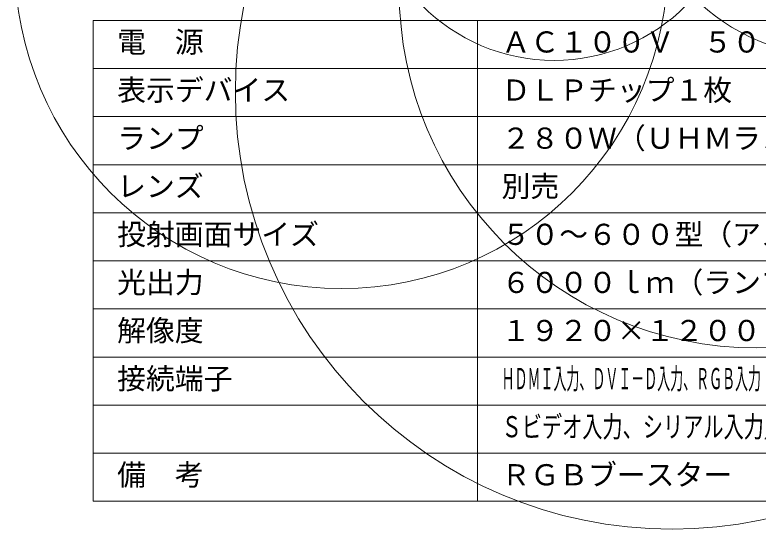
# Model space of a CAD drawing. Units: millimetres, scale not verified. Extents: x -71 to 62, y -59 to 138.
# Drawn here: x -70.6 to 6.7, y -59.4 to -5.9 of the extents above; entities that cross this region are included whole.
import ezdxf
from ezdxf.enums import TextEntityAlignment as Align

# ---------------------------------------------------------------- set-up
doc = ezdxf.new("R2010")
doc.units = ezdxf.units.MM
doc.header["$LTSCALE"] = 0.125
doc.layers.add('0-1_MOJI1', color=7, linetype='Continuous')
doc.layers.add('0-2_WAKU', color=1, linetype='Continuous', lineweight=18)
doc.layers.add('0-5_GAIKEI', color=1, linetype='Continuous', lineweight=18)
doc.styles.add('ＭＳ ゴシック', font='')
doc.styles.get('ＭＳ ゴシック').set_extended_font_data('MS Gothic')

msp = doc.modelspace()

# ---------------------------------------------------------------- linework, layer by layer
at = {"layer": '0-2_WAKU', "color": 4}
for p, q in [((-62.5007, -56.4999), (-62.5007, -6.4999)), ((-62.5007, -6.4999), (62.4993, -6.4999)), ((-22.5007, -56.4999), (-22.5007, -6.4999)), ((-62.5007, -56.4999), (62.4993, -56.4999))]:
    msp.add_line(p, q, dxfattribs=at)
at = {"layer": '0-2_WAKU'}
for p, q in [((-62.5007, -11.4999), (62.4993, -11.4999)), ((62.4993, -16.4999), (-62.5007, -16.4999)), ((62.4993, -21.4999), (-62.5007, -21.4999)), ((62.4993, -26.4999), (-62.5007, -26.4999)), ((-62.5007, -31.4999), (62.4993, -31.4999)), ((-62.5007, -36.4999), (62.4993, -36.4999)), ((-62.5007, -41.4999), (62.4993, -41.4999)), ((-62.5007, -46.4999), (62.4993, -46.4999)), ((-62.5007, -51.4999), (62.4993, -51.4999))]:
    msp.add_line(p, q, dxfattribs=at)
at = {"layer": '0-5_GAIKEI'}
for centre, radius in [((-36.674, -0.4023), 33.9726), ((6.5577, -3.336), 37.2143), ((-2.2528, -13.9427), 45.4484), ((14.8061, 10.7267), 20.9533), ((-14.538, 8.7605), 19.4103)]:
    msp.add_circle(centre, radius, dxfattribs=at)

# ---------------------------------------------------------------- texts
at = {"layer": '0-1_MOJI1', "style": 'ＭＳ ゴシック'}
for s, p in [('電\u3000源', (-60.0007, -10.4999)), ('ＡＣ１００Ｖ\u3000５０Ｈｚ／６０Ｈｚ', (-20.0007, -10.4999)), ('表示デバイス', (-60.0007, -15.4999)), ('ＤＬＰチップ１枚\u3000ＤＬＰ方式', (-20.0007, -15.4999)), ('ランプ', (-60.0007, -20.4999)), ('２８０Ｗ（ＵＨＭランプ\u3000２灯式）', (-20.0007, -20.4999)), ('レンズ', (-60.0007, -25.4999)), ('別売', (-20.0007, -25.4999)), ('投射画面サイズ', (-60.0007, -30.4999)), ('５０～６００型（アスペクト比\u3000１６：１０時）', (-20.0007, -30.4999)), ('光出力', (-60.0007, -35.4999)), ('６０００ｌｍ（ランプ２灯、ノーマルモード時）', (-20.0007, -35.4999)), ('解像度', (-60.0007, -40.4999)), ('１９２０×１２００ドット', (-20.0007, -40.4999)), ('接続端子', (-60.0007, -45.4999)), ('備\u3000考', (-60.0007, -55.4999)), ('ＲＧＢブースター', (-20.0007, -55.4999))]:
    msp.add_text(s, height=2.199, dxfattribs=at).set_placement(p, align=Align.BOTTOM_LEFT)
for s, width, p in [('ＨＤＭＩ入力、ＤＶＩ－Ｄ入力、ＲＧＢ入力（ＢＮＣ×５／高密度Ｄ－Ｓｕｂ１５Ｐ・メス）、ビデオ入力、', 0.45, (-20.0007, -45.4999)), ('Ｓビデオ入力、シリアル入力／出力、リモート入力／出力、ＬＡＮ', 0.7, (-20.0007, -50.4999))]:
    msp.add_text(s, height=2.199, dxfattribs=dict(at, width=width)).set_placement(p, align=Align.BOTTOM_LEFT)

doc.saveas('drawing.dxf')
